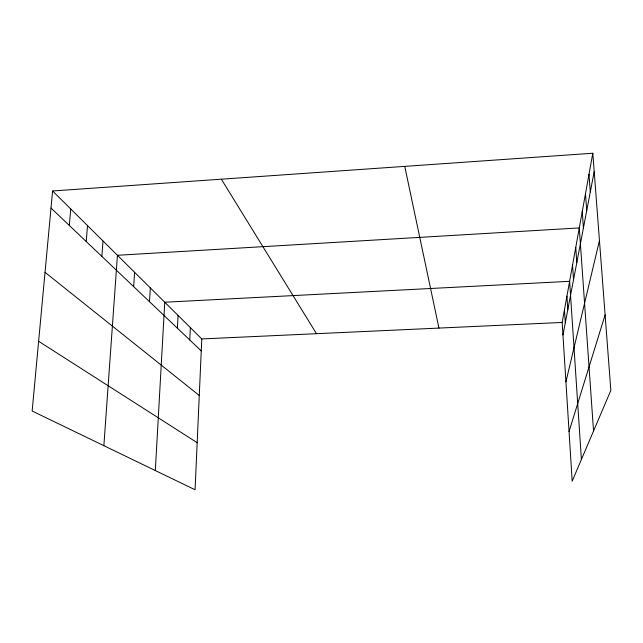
<?xml version="1.0" encoding="UTF-8"?>
<svg xmlns="http://www.w3.org/2000/svg" width="643" height="643" viewBox="0 0 643 643"><rect width="100%" height="100%" fill="white"/><g stroke="black" fill="none" stroke-linecap="round" stroke-linejoin="round"><path stroke-width="0.96" d="M52.589 190.979L201.781 338.941L195.078 489.765L32.15 411.03L52.589 190.979L592.814 153.235L610.85 390.365L572.182 481.165L562.175 322.448L592.814 153.235M189.773 339.97L190.368 327.625M177.404 328.203L178.063 315.416M155.325 470.555L164.761 302.226L569.626 281.321L581.401 459.52M149.489 301.671L150.325 287.903M133.664 286.625L134.604 272.319M103.861 445.687L117.436 255.287L579.287 227.919L593.537 431.019M101.859 256.388L103.033 241.004M86.226 241.527L87.512 225.613M69.323 225.46L70.754 208.991M562.963 334.987L594.204 171.52M565.92 381.862L599.453 240.57M569.055 431.541L605.111 314.909M201.781 338.941L562.175 322.448M38.628 341.28L197.176 442.689M45.034 272.319L199.266 395.485M50.998 208.043L201.251 350.877M221.345 179.188L316.493 333.693M404.752 166.368L438.952 328.091M588.988 174.333L590.298 191.944M585.492 193.688L586.721 210.655M582.269 211.483L583.434 227.871M575.758 247.41L576.803 262.577M572.551 265.133L573.532 279.689M566.933 296.166L567.809 309.637M564.458 309.83L565.293 322.818"/></g></svg>
